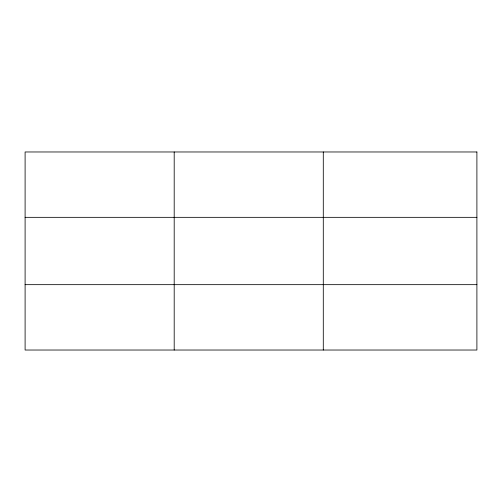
<?xml version="1.0" encoding="UTF-8"?>
<svg xmlns="http://www.w3.org/2000/svg" width="502" height="502" viewBox="0 0 502 502"><rect width="100%" height="100%" fill="white"/><g stroke="black" fill="none" stroke-linecap="round" stroke-linejoin="round"><path stroke-width="0.75" d="M174.194 151.974L174.194 350.026M323.288 151.974L323.288 350.026M25.1 217.335L476.9 217.335M25.1 284.665L476.9 284.665M476.9 151.974L476.9 350.026L25.1 350.026L25.1 151.974L476.9 151.974"/></g></svg>
